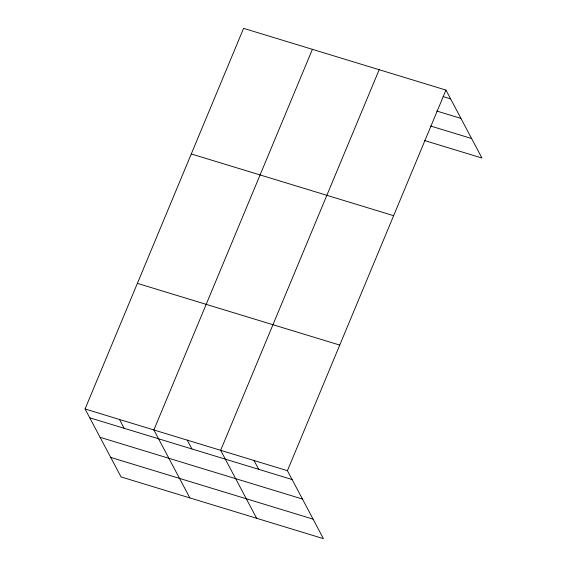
<?xml version="1.0" encoding="UTF-8"?>
<svg xmlns="http://www.w3.org/2000/svg" width="567" height="567" viewBox="0 0 567 567"><rect width="100%" height="100%" fill="white"/><g stroke="black" fill="none" stroke-linecap="round" stroke-linejoin="round"><path stroke-width="0.85" d="M85.064 408.97L287.426 470.688L323.41 538.65L121.047 476.925L85.064 408.97L243.59 28.35L445.953 90.075L481.936 158.03L424.336 140.467M312.396 49.336L153.87 429.949L189.853 497.911M379.174 69.706L220.648 450.318L256.631 518.281M287.426 470.688L445.953 90.075M443.111 96.61L450.623 98.899M436.753 111.033L460.957 118.418M430.7 126.044L471.602 138.518M191.277 153.955L393.64 215.68M137.377 283.365L339.739 345.083M89.742 417.794L292.104 479.519M100.068 437.306L302.431 499.031M110.714 457.413L313.076 519.138M254.037 460.503L258.715 469.334M187.259 440.134L191.93 448.965M119.467 419.46L124.145 428.291"/></g></svg>
